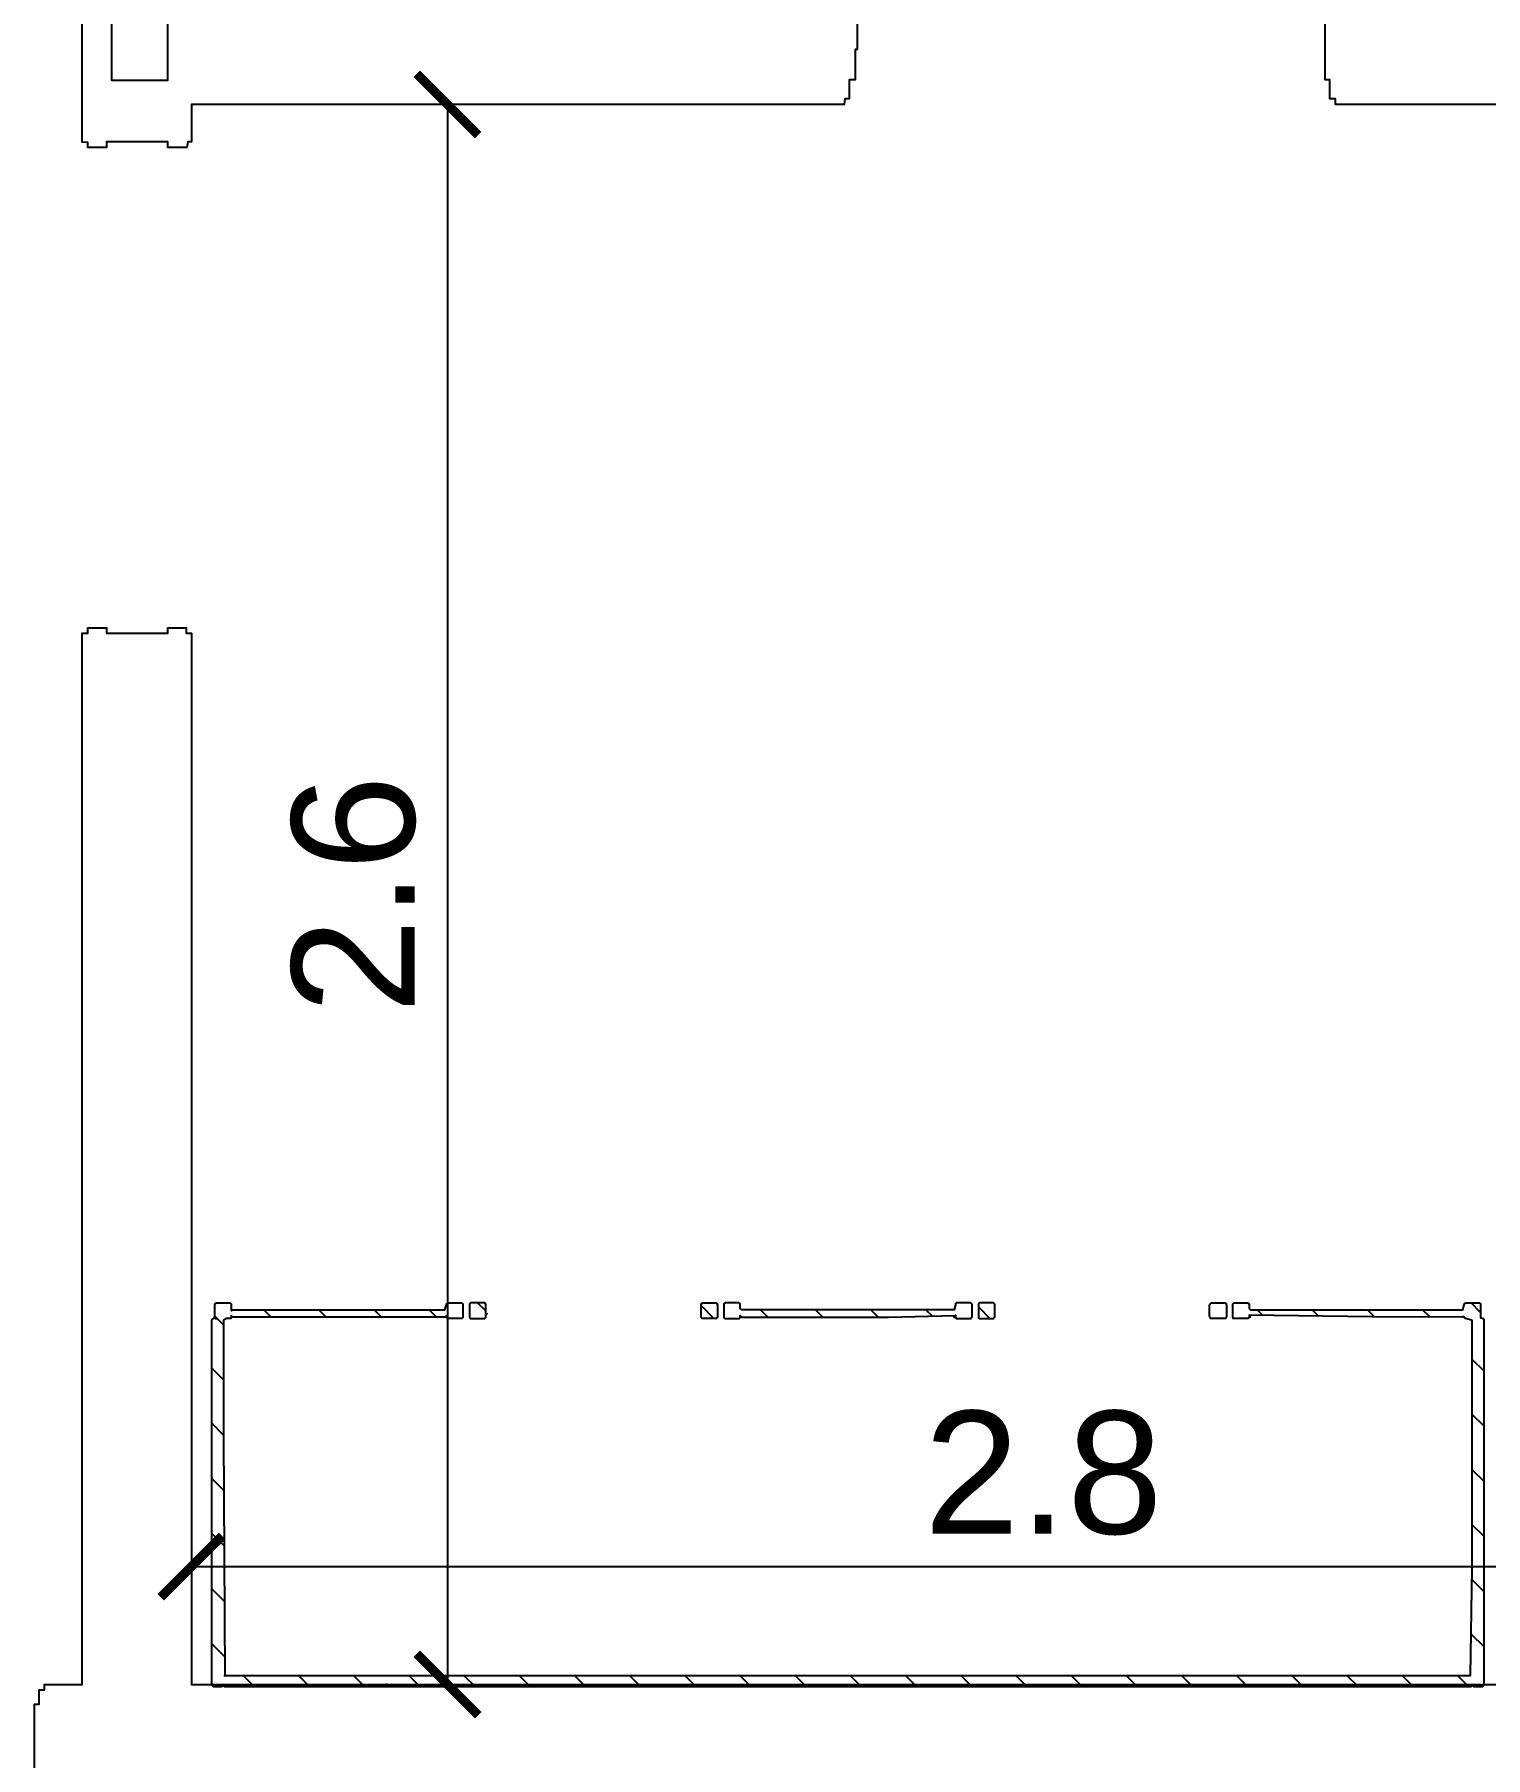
# Model space of a CAD drawing. Header units: metres. Extents: x -155 to -31, y -2 to 38.
# Drawn here: x -109.864 to -107.503, y 13.169 to 15.974 of the extents above; entities that cross this region are included whole.
import ezdxf

# ---------------------------------------------------------------- set-up
doc = ezdxf.new("R2010")
doc.units = ezdxf.units.M
doc.layers.add('DİMENSİONS', color=1, linetype='Continuous', true_color=0xff0000)
doc.layers.add('Layer 03$KAT1_MOBILYA', color=9, linetype='Continuous', true_color=0xc0c0c0)
doc.layers.add('Layer 03$KAT1_DUVAR', color=7, linetype='Continuous')
doc.styles.add('Default', font='arial.ttf')
doc.dimstyles.new('Default', dxfattribs={"dimscale": 2, "dimtxt": 0.1, "dimasz": 0.1, "dimexe": 0.05, "dimexo": 0.05, "dimgap": 0.025, "dimtad": 1, "dimtoh": 1, "dimzin": 1, "dimdsep": 46, "dimtxsty": 'Default', "dimcen": 0.05, "dimazin": 1, "dimtfac": 1, "dimtdec": 4, "dimtix": 1, "dimtofl": 0, "dimtmove": 1, "dimatfit": 3, "dimfxl": 0.1, "dimtolj": 1, "dimtzin": 1, "dimarcsym": 0})
pattern_1 = [(135, (-109.91591, 9.92203), (-0.0449013, -0.0449013), [])]

# ---------------------------------------------------------------- blocks, each defined once
blk = doc.blocks.new('_ArchTick')
at = {"color": 0, "linetype": 'ByBlock', "const_width": 0.15}
blk.add_lwpolyline([(-0.5, -0.5), (0.5, 0.5)], dxfattribs=at)
blk = doc.blocks.new('*D66')
at = {"layer": 'Defpoints', "color": 0}
for p in [(-109.609, 13.4797), (-106.8368, 13.4797), (-106.8368, 13.4797)]:
    blk.add_point(p, dxfattribs=at)
at = {"layer": 'DİMENSİONS', "color": 0, "lineweight": -2}
for p, q in [((-109.609, 13.5797), (-109.609, 13.5797)), ((-106.8368, 13.5797), (-106.8368, 13.5797)), ((-109.609, 13.4797), (-106.8368, 13.4797))]:
    blk.add_line(p, q, dxfattribs=at)
at = {"layer": 'DİMENSİONS', "color": 0, "lineweight": -2, "xscale": 0.1, "yscale": 0.1, "zscale": 0.1, "rotation": 180}
blk.add_blockref('_ArchTick', (-109.609, 13.4797), dxfattribs=at)
at = {"layer": 'DİMENSİONS', "color": 0, "lineweight": -2, "xscale": 0.1, "yscale": 0.1, "zscale": 0.1}
blk.add_blockref('_ArchTick', (-106.8368, 13.4797), dxfattribs=at)
at = {"layer": 'DİMENSİONS', "color": 0, "insert": (-108.2229, 13.6318), "char_height": 0.2, "attachment_point": 5, "style": 'Default'}
blk.add_mtext('\\A1;2.8', dxfattribs=at)
blk = doc.blocks.new('*D67')
at = {"layer": 'Defpoints', "color": 0}
for p in [(-109.1908, 15.86), (-109.1925, 13.2879), (-109.1908, 13.2879)]:
    blk.add_point(p, dxfattribs=at)
at = {"layer": 'DİMENSİONS', "color": 0, "lineweight": -2}
for p, q in [((-109.2908, 15.86), (-109.2925, 15.86)), ((-109.1925, 15.86), (-109.1925, 13.2879)), ((-109.2908, 13.2879), (-109.2925, 13.2879))]:
    blk.add_line(p, q, dxfattribs=at)
at = {"layer": 'DİMENSİONS', "color": 0, "lineweight": -2, "xscale": 0.1, "yscale": 0.1, "zscale": 0.1}
for p, rotation in [((-109.1925, 15.86), 90), ((-109.1925, 13.2879), 270)]:
    blk.add_blockref('_ArchTick', p, dxfattribs=dict(at, rotation=rotation))
at = {"layer": 'DİMENSİONS', "color": 0, "insert": (-109.3446, 14.574), "char_height": 0.2, "attachment_point": 5, "rotation": 90, "style": 'Default'}
blk.add_mtext('\\A1;2.6', dxfattribs=at)

msp = doc.modelspace()

# ---------------------------------------------------------------- hatches: boundary and pattern name
at = {"layer": 'Layer 03$KAT1_MOBILYA'}
h = msp.add_hatch(dxfattribs=at)
h.set_pattern_fill('ANSI31', scale=0.02, angle=90, style=0, pattern_type=2)
h.set_pattern_definition(pattern_1)
h.paths.add_polyline_path([(-109.5761, 13.8817), (-109.5756, 13.8822), (-109.5754, 13.8824), (-109.5748, 13.8829), (-109.5746, 13.8832), (-109.5744, 13.8834), (-109.5741, 13.8837), (-109.5739, 13.8839), (-109.5731, 13.8839), (-109.5726, 13.8844), (-109.5724, 13.8847), (-109.5694, 13.8839), (-109.568, 13.8839), (-109.5686, 13.8847), (-109.5699, 13.8844), (-109.5702, 13.8847), (-109.5702, 13.8854), (-109.5707, 13.8859), (-109.5709, 13.8861), (-109.5709, 13.9068), (-109.5704, 13.9073), (-109.5702, 13.9076), (-109.5702, 13.9083), (-109.5694, 13.9083), (-109.5689, 13.9088), (-109.5687, 13.9091), (-109.5458, 13.9091), (-109.5453, 13.9085), (-109.545, 13.9083), (-109.5445, 13.9078), (-109.5443, 13.9076), (-109.5443, 13.8965), (-109.5436, 13.8965), (-109.5436, 13.8972), (-109.543, 13.8977), (-109.5428, 13.898), (-109.1967, 13.898), (-109.1938, 13.9061), (-109.1938, 13.9076), (-109.1933, 13.9081), (-109.193, 13.9083), (-109.1923, 13.9083), (-109.1918, 13.9088), (-109.1916, 13.9091), (-109.1694, 13.9091), (-109.1689, 13.9085), (-109.1686, 13.9083), (-109.1679, 13.9083), (-109.1674, 13.9078), (-109.1672, 13.9076), (-109.1672, 13.8854), (-109.1677, 13.8849), (-109.1679, 13.8847), (-109.1684, 13.8841), (-109.1686, 13.8839), (-109.1923, 13.8839), (-109.1928, 13.8844), (-109.193, 13.8847), (-109.1935, 13.8852), (-109.1938, 13.8854), (-109.1938, 13.8869), (-109.1943, 13.8878), (-109.1945, 13.8876), (-109.1945, 13.8869), (-109.1953, 13.8869), (-109.1958, 13.8864), (-109.196, 13.8861), (-109.5421, 13.8861), (-109.5426, 13.8866), (-109.5427, 13.8868), (-109.5428, 13.8869), (-109.5436, 13.8869), (-109.5436, 13.8876), (-109.5441, 13.8881), (-109.5443, 13.8883), (-109.5436, 13.8873), (-109.5443, 13.8869), (-109.5443, 13.8854), (-109.5448, 13.8849), (-109.545, 13.8847), (-109.545, 13.8839), (-109.5532, 13.8839), (-109.5569, 13.8807), (-109.5569, 13.6919), (-109.5546, 13.3027), (-107.5277, 13.3027), (-107.5248, 13.477), (-107.5248, 13.8802), (-107.5351, 13.8839), (-107.5366, 13.8839), (-107.5371, 13.8844), (-107.5373, 13.8847), (-107.5373, 13.8854), (-107.5378, 13.8859), (-107.5381, 13.8861), (-107.5381, 13.8866), (-107.5386, 13.8871), (-107.5388, 13.8869), (-107.5393, 13.8864), (-107.5395, 13.8861), (-107.5403, 13.8861), (-107.5398, 13.8864), (-107.6469, 13.8861), (-107.8878, 13.8891), (-107.8878, 13.8861), (-107.8886, 13.8854), (-107.8886, 13.8847), (-107.8891, 13.8841), (-107.8893, 13.8839), (-107.9137, 13.8839), (-107.9137, 13.8847), (-107.9142, 13.8852), (-107.9145, 13.8854), (-107.9145, 13.9076), (-107.914, 13.9081), (-107.9137, 13.9083), (-107.9132, 13.9088), (-107.913, 13.9091), (-107.8901, 13.9091), (-107.8893, 13.9083), (-107.8886, 13.9083), (-107.8886, 13.9076), (-107.8878, 13.9068), (-107.8878, 13.9001), (-107.8856, 13.898), (-107.5403, 13.898), (-107.5381, 13.9061), (-107.5381, 13.9068), (-107.5376, 13.9073), (-107.5373, 13.9076), (-107.5373, 13.9083), (-107.5366, 13.9083), (-107.5359, 13.9091), (-107.5129, 13.9091), (-107.5124, 13.9085), (-107.5122, 13.9083), (-107.5114, 13.9083), (-107.5114, 13.8849), (-107.5092, 13.8847), (-107.5087, 13.8841), (-107.5085, 13.8839), (-107.5078, 13.8839), (-107.5063, 13.8824), (-107.5063, 13.2864), (-107.5085, 13.2842), (-107.5225, 13.2842), (-107.523, 13.2847), (-107.5233, 13.2849), (-107.5238, 13.2854), (-107.524, 13.2857), (-107.5245, 13.2862), (-107.5248, 13.2864), (-107.5248, 13.2869), (-107.5253, 13.2859), (-107.5255, 13.2857), (-107.5255, 13.2849), (-107.5262, 13.2849), (-107.5264, 13.2847), (-107.5265, 13.2847), (-107.5267, 13.2844), (-107.5269, 13.2843), (-107.527, 13.2842), (-109.5554, 13.2842), (-109.5554, 13.2849), (-109.5561, 13.2849), (-109.5566, 13.2854), (-109.5569, 13.2857), (-109.5569, 13.2864), (-109.5576, 13.2864), (-109.5576, 13.2857), (-109.5581, 13.2852), (-109.5583, 13.2849), (-109.5594, 13.2844), (-109.5598, 13.2842), (-109.5731, 13.2842), (-109.5736, 13.2847), (-109.5738, 13.2848), (-109.5739, 13.2849), (-109.5744, 13.2854), (-109.5746, 13.2857), (-109.5751, 13.2862), (-109.5754, 13.2864), (-109.5759, 13.2869), (-109.5761, 13.2871), (-109.5761, 13.2886)], flags=0)
h.paths.add_polyline_path([(-107.8864, 13.8866), (-107.8856, 13.8861), (-107.8861, 13.8861)], flags=0)
h = msp.add_hatch(dxfattribs=at)
h.set_pattern_fill('ANSI31', scale=0.02, angle=90, style=0, pattern_type=2)
h.set_pattern_definition(pattern_1)
h.paths.add_polyline_path([(-109.1568, 13.8866), (-109.1568, 13.8861), (-109.1566, 13.8859), (-109.1561, 13.8854), (-109.1561, 13.8852), (-109.1561, 13.8847), (-109.1558, 13.8844), (-109.1553, 13.8839), (-109.1551, 13.8839), (-109.1546, 13.8839), (-109.1544, 13.8839), (-109.1538, 13.8839), (-109.1391, 13.8839), (-109.1324, 13.8839), (-109.1322, 13.8839), (-109.1317, 13.8839), (-109.1314, 13.8841), (-109.1309, 13.8847), (-109.1307, 13.8849), (-109.1302, 13.8854), (-109.1302, 13.8856), (-109.1302, 13.8861), (-109.1302, 13.8864), (-109.1302, 13.8869), (-109.1302, 13.9001), (-109.1302, 13.9061), (-109.1302, 13.9063), (-109.1302, 13.9068), (-109.1302, 13.9071), (-109.1302, 13.9076), (-109.1304, 13.9078), (-109.1309, 13.9083), (-109.1312, 13.9083), (-109.1317, 13.9083), (-109.1317, 13.9085), (-109.1317, 13.9091), (-109.1319, 13.9091), (-109.1324, 13.9091), (-109.1471, 13.9091), (-109.1538, 13.9091), (-109.1541, 13.9091), (-109.1546, 13.9091), (-109.1548, 13.9088), (-109.1553, 13.9083), (-109.1556, 13.9083), (-109.1561, 13.9083), (-109.1561, 13.9081), (-109.1561, 13.9076), (-109.1563, 13.9073), (-109.1568, 13.9068), (-109.1568, 13.9066), (-109.1568, 13.9061), (-109.1568, 13.8929), (-109.1568, 13.8869)], flags=0)
h = msp.add_hatch(dxfattribs=at)
h.set_pattern_fill('ANSI31', scale=0.02, angle=90, style=0, pattern_type=2)
h.set_pattern_definition(pattern_1)
h.paths.add_polyline_path([(-109.1287, 13.8924), (-109.1286, 13.8906), (-109.1292, 13.8901)], flags=0)
h = msp.add_hatch(dxfattribs=at)
h.set_pattern_fill('ANSI31', scale=0.02, angle=90, style=0, pattern_type=2)
h.set_pattern_definition(pattern_1)
h.paths.add_polyline_path([(-108.7797, 13.8932), (-108.7797, 13.8932), (-108.7797, 13.9061), (-108.7797, 13.9066), (-108.7797, 13.9068), (-108.7797, 13.9073), (-108.7797, 13.9076), (-108.7792, 13.9081), (-108.7789, 13.9083), (-108.7784, 13.9083), (-108.7782, 13.9083), (-108.7782, 13.9088), (-108.7782, 13.9091), (-108.7777, 13.9091), (-108.7774, 13.9091), (-108.7705, 13.9091), (-108.7553, 13.9091), (-108.7548, 13.9085), (-108.7545, 13.9083), (-108.754, 13.9083), (-108.7538, 13.9083), (-108.7538, 13.9078), (-108.7538, 13.9076), (-108.7533, 13.9071), (-108.753, 13.9068), (-108.753, 13.9063), (-108.753, 13.9061), (-108.753, 13.9001), (-108.753, 13.8869), (-108.753, 13.8864), (-108.753, 13.8861), (-108.7536, 13.8856), (-108.7538, 13.8854), (-108.7538, 13.8849), (-108.7538, 13.8847), (-108.7543, 13.8841), (-108.7545, 13.8839), (-108.755, 13.8839), (-108.7553, 13.8839), (-108.7622, 13.8839), (-108.7774, 13.8839), (-108.778, 13.8839), (-108.7782, 13.8839), (-108.7787, 13.8844), (-108.7789, 13.8847), (-108.7794, 13.8852), (-108.7797, 13.8854), (-108.7797, 13.8859), (-108.7797, 13.8861), (-108.7797, 13.8866), (-108.7797, 13.8869), (-108.7797, 13.8924), (-108.7798, 13.8923)], flags=0)
h = msp.add_hatch(dxfattribs=at)
h.set_pattern_fill('ANSI31', scale=0.02, angle=90, style=0, pattern_type=2)
h.set_pattern_definition(pattern_1)
h.paths.add_polyline_path([(-108.7427, 13.8859), (-108.7427, 13.8854), (-108.7425, 13.8852), (-108.742, 13.8847), (-108.7417, 13.8844), (-108.7412, 13.8839), (-108.741, 13.8839), (-108.7405, 13.8839), (-108.7253, 13.8839), (-108.7183, 13.8839), (-108.7181, 13.8839), (-108.7175, 13.8839), (-108.7173, 13.8841), (-108.7168, 13.8847), (-108.7166, 13.8849), (-108.7161, 13.8854), (-108.7161, 13.8856), (-108.7161, 13.8861), (-108.7161, 13.8864), (-108.7161, 13.8867), (-108.7161, 13.8869), (-108.7161, 13.8883), (-108.7158, 13.8881), (-108.7153, 13.8876), (-108.7153, 13.8874), (-108.7153, 13.8869), (-108.7151, 13.8869), (-108.7146, 13.8869), (-108.7144, 13.8866), (-108.7139, 13.8861), (-108.7136, 13.8861), (-108.7131, 13.8861), (-108.4749, 13.8861), (-108.3663, 13.8883), (-108.3661, 13.8886), (-108.3656, 13.8891), (-108.3656, 13.8869), (-108.3656, 13.8866), (-108.3663, 13.8869), (-108.3663, 13.8871), (-108.3663, 13.8876), (-108.3663, 13.8878), (-108.3668, 13.8869), (-108.3673, 13.8866), (-108.3681, 13.8862), (-108.3685, 13.8861), (-108.3683, 13.8861), (-108.3678, 13.8861), (-108.3656, 13.8861), (-108.3656, 13.8859), (-108.3656, 13.8854), (-108.3653, 13.8852), (-108.3648, 13.8847), (-108.3648, 13.8844), (-108.3648, 13.8839), (-108.3646, 13.8839), (-108.3641, 13.8839), (-108.3638, 13.8839), (-108.3633, 13.8839), (-108.3486, 13.8839), (-108.3419, 13.8839), (-108.3417, 13.8839), (-108.3412, 13.8839), (-108.3409, 13.8839), (-108.3404, 13.8839), (-108.3402, 13.8841), (-108.3397, 13.8847), (-108.3397, 13.8849), (-108.3397, 13.8854), (-108.3394, 13.8856), (-108.3389, 13.8861), (-108.3389, 13.8864), (-108.3389, 13.8869), (-108.3389, 13.9001), (-108.3389, 13.9061), (-108.3389, 13.9063), (-108.3389, 13.9068), (-108.3392, 13.9071), (-108.3397, 13.9076), (-108.3397, 13.9078), (-108.3397, 13.9083), (-108.3399, 13.9083), (-108.3404, 13.9083), (-108.3406, 13.9085), (-108.3412, 13.9091), (-108.3414, 13.9091), (-108.3419, 13.9091), (-108.3566, 13.9091), (-108.3633, 13.9091), (-108.3636, 13.9091), (-108.3641, 13.9091), (-108.3643, 13.9088), (-108.3648, 13.9083), (-108.365, 13.9081), (-108.3656, 13.9076), (-108.3656, 13.9073), (-108.3656, 13.9068), (-108.3656, 13.9066), (-108.3656, 13.9061), (-108.368, 13.898), (-108.3685, 13.898), (-108.6067, 13.898), (-108.7131, 13.898), (-108.7161, 13.9001), (-108.7161, 13.9061), (-108.7161, 13.9063), (-108.7161, 13.9068), (-108.7161, 13.9071), (-108.7161, 13.9076), (-108.7163, 13.9078), (-108.7168, 13.9083), (-108.717, 13.9083), (-108.7175, 13.9083), (-108.7178, 13.9085), (-108.7183, 13.9091), (-108.7335, 13.9091), (-108.7405, 13.9091), (-108.7407, 13.9088), (-108.7412, 13.9083), (-108.7414, 13.9083), (-108.742, 13.9083), (-108.7422, 13.9081), (-108.7427, 13.9076), (-108.7427, 13.9073), (-108.7427, 13.9068), (-108.7427, 13.9066), (-108.7427, 13.9061), (-108.7427, 13.8929), (-108.7427, 13.8869), (-108.7427, 13.8866), (-108.7427, 13.8861)], flags=0)
h = msp.add_hatch(dxfattribs=at)
h.set_pattern_fill('ANSI31', scale=0.02, angle=90, style=0, pattern_type=2)
h.set_pattern_definition(pattern_1)
h.paths.add_polyline_path([(-108.3286, 13.8859), (-108.3286, 13.8854), (-108.3283, 13.8852), (-108.3278, 13.8847), (-108.3276, 13.8844), (-108.3271, 13.8839), (-108.3269, 13.8839), (-108.3264, 13.8839), (-108.3111, 13.8839), (-108.3042, 13.8839), (-108.3039, 13.8839), (-108.3034, 13.8839), (-108.3032, 13.8841), (-108.3027, 13.8847), (-108.3027, 13.8849), (-108.3027, 13.8854), (-108.3025, 13.8856), (-108.302, 13.8861), (-108.302, 13.8864), (-108.302, 13.8869), (-108.302, 13.9001), (-108.302, 13.9061), (-108.302, 13.9063), (-108.302, 13.9068), (-108.3022, 13.9071), (-108.3027, 13.9076), (-108.3027, 13.9078), (-108.3027, 13.9083), (-108.3029, 13.9083), (-108.3034, 13.9083), (-108.3037, 13.9085), (-108.3042, 13.9091), (-108.3194, 13.9091), (-108.3264, 13.9091), (-108.3266, 13.9091), (-108.3271, 13.9091), (-108.3271, 13.9088), (-108.3271, 13.9083), (-108.3273, 13.9083), (-108.3278, 13.9083), (-108.3281, 13.9081), (-108.3286, 13.9076), (-108.3286, 13.9073), (-108.3286, 13.9068), (-108.3286, 13.9066), (-108.3286, 13.9061), (-108.3286, 13.8929), (-108.3286, 13.8869), (-108.3286, 13.8866), (-108.3286, 13.8861)], flags=0)
h = msp.add_hatch(dxfattribs=at)
h.set_pattern_fill('ANSI31', scale=0.02, angle=90, style=0, pattern_type=2)
h.set_pattern_definition(pattern_1)
h.paths.add_polyline_path([(-107.95, 13.9091), (-107.9495, 13.9091), (-107.9492, 13.9091), (-107.9425, 13.9091), (-107.9278, 13.9091), (-107.9273, 13.9091), (-107.927, 13.9091), (-107.9265, 13.9085), (-107.9263, 13.9083), (-107.9258, 13.9083), (-107.9256, 13.9083), (-107.9256, 13.9078), (-107.9256, 13.9076), (-107.9256, 13.9071), (-107.9256, 13.9068), (-107.9251, 13.9063), (-107.9248, 13.9061), (-107.9248, 13.9001), (-107.9248, 13.8869), (-107.9253, 13.8864), (-107.9256, 13.8861), (-107.9256, 13.8856), (-107.9256, 13.8854), (-107.9256, 13.8849), (-107.9256, 13.8847), (-107.9261, 13.8841), (-107.9263, 13.8839), (-107.9268, 13.8839), (-107.927, 13.8839), (-107.9275, 13.8839), (-107.9278, 13.8839), (-107.9345, 13.8839), (-107.9492, 13.8839), (-107.9497, 13.8839), (-107.95, 13.8839), (-107.9505, 13.8839), (-107.9507, 13.8839), (-107.9507, 13.8844), (-107.9507, 13.8847), (-107.9512, 13.8852), (-107.9514, 13.8854), (-107.9514, 13.8859), (-107.9514, 13.8861), (-107.9519, 13.8866), (-107.9522, 13.8869), (-107.9522, 13.8929), (-107.9522, 13.9061), (-107.9517, 13.9066), (-107.9514, 13.9068), (-107.9514, 13.9073), (-107.9514, 13.9076), (-107.9509, 13.9081), (-107.9507, 13.9083), (-107.9502, 13.9088)], flags=0)
h = msp.add_hatch(dxfattribs=at)
h.set_pattern_fill('ANSI31', scale=0.02, angle=90, style=0, pattern_type=2)
h.set_pattern_definition(pattern_1)
h.paths.add_polyline_path([(-107.8869, 13.8869), (-107.8864, 13.8869), (-107.8876, 13.8874), (-107.8871, 13.8869)], flags=0)
h = msp.add_hatch(dxfattribs=at)
h.set_pattern_fill('ANSI31', scale=0.02, angle=90, style=0, pattern_type=2)
h.set_pattern_definition(pattern_1)
h.paths.add_polyline_path([(-109.5556, 13.3017), (-109.5551, 13.3022), (-109.5554, 13.3019)], flags=0)

# ---------------------------------------------------------------- linework, layer by layer
at = {"layer": 'Layer 03$KAT1_DUVAR'}
for points in [[(-108.5256, 16.7429), (-108.5256, 15.9495), (-108.529, 15.9495), (-108.529, 15.8999), (-108.5388, 15.8999), (-108.5388, 15.8692), (-108.546, 15.8692), (-108.5469, 15.86), (-109.609, 15.86), (-109.609, 15.7993), (-109.6148, 15.7993), (-109.6164, 15.7901), (-109.6475, 15.7901), (-109.6475, 15.7993), (-109.6708, 15.7993), (-109.7475, 15.7991), (-109.7475, 15.7901), (-109.7774, 15.7901), (-109.7774, 15.7981), (-109.7868, 15.7988), (-109.7868, 17.9599)], [(-106.8368, 15.86), (-107.7474, 15.86), (-107.7474, 15.8692), (-107.7568, 15.8692), (-107.7568, 15.8999), (-107.7641, 15.8999), (-107.7641, 15.9999)], [(-109.8645, 13.0499), (-109.8645, 13.2558), (-109.857, 13.2558), (-109.857, 13.2794), (-109.848, 13.2794), (-109.848, 13.2879), (-109.7868, 13.2879), (-109.7868, 14.9993), (-109.7774, 14.9994), (-109.7774, 15.0081), (-109.7475, 15.0081), (-109.7475, 14.9994), (-109.6475, 14.9994), (-109.6475, 15.0081), (-109.6176, 15.0081), (-109.6176, 14.9993), (-109.609, 14.9993), (-109.609, 13.2879), (-106.8368, 13.2879)]]:
    msp.add_lwpolyline(points, dxfattribs=at)
msp.add_lwpolyline([(-109.7389, 15.9994), (-109.7389, 15.8994), (-109.6475, 15.8994), (-109.6475, 15.9994)], close=True, dxfattribs=at)
at = {"layer": 'Layer 03$KAT1_MOBILYA'}
for points in [[(-109.5761, 13.8817), (-109.5756, 13.8822), (-109.5754, 13.8824), (-109.5748, 13.8829), (-109.5746, 13.8832), (-109.5744, 13.8834), (-109.5741, 13.8837), (-109.5739, 13.8839), (-109.5731, 13.8839), (-109.5726, 13.8844), (-109.5724, 13.8847), (-109.5694, 13.8839), (-109.568, 13.8839), (-109.5686, 13.8847), (-109.5699, 13.8844), (-109.5702, 13.8847), (-109.5702, 13.8854), (-109.5707, 13.8859), (-109.5709, 13.8861), (-109.5709, 13.9068), (-109.5704, 13.9073), (-109.5702, 13.9076), (-109.5702, 13.9083), (-109.5694, 13.9083), (-109.5689, 13.9088), (-109.5687, 13.9091), (-109.5458, 13.9091), (-109.5453, 13.9085), (-109.545, 13.9083), (-109.5445, 13.9078), (-109.5443, 13.9076), (-109.5443, 13.8965), (-109.5436, 13.8965), (-109.5436, 13.8972), (-109.543, 13.8977), (-109.5428, 13.898), (-109.1967, 13.898), (-109.1938, 13.9061), (-109.1938, 13.9076), (-109.1933, 13.9081), (-109.193, 13.9083), (-109.1923, 13.9083), (-109.1918, 13.9088), (-109.1916, 13.9091), (-109.1694, 13.9091), (-109.1689, 13.9085), (-109.1686, 13.9083), (-109.1679, 13.9083), (-109.1674, 13.9078), (-109.1672, 13.9076), (-109.1672, 13.8854), (-109.1677, 13.8849), (-109.1679, 13.8847), (-109.1684, 13.8841), (-109.1686, 13.8839), (-109.1923, 13.8839), (-109.1928, 13.8844), (-109.193, 13.8847), (-109.1935, 13.8852), (-109.1938, 13.8854), (-109.1938, 13.8869), (-109.1943, 13.8878), (-109.1945, 13.8876), (-109.1945, 13.8869), (-109.1953, 13.8869), (-109.1958, 13.8864), (-109.196, 13.8861), (-109.5421, 13.8861), (-109.5426, 13.8866), (-109.5427, 13.8868), (-109.5428, 13.8869), (-109.5436, 13.8869), (-109.5436, 13.8876), (-109.5441, 13.8881), (-109.5443, 13.8883), (-109.5436, 13.8873), (-109.5443, 13.8869), (-109.5443, 13.8854), (-109.5448, 13.8849), (-109.545, 13.8847), (-109.545, 13.8839), (-109.5532, 13.8839), (-109.5569, 13.8807), (-109.5569, 13.6919), (-109.5546, 13.3027), (-107.5277, 13.3027), (-107.5248, 13.477), (-107.5248, 13.8802), (-107.5351, 13.8839), (-107.5366, 13.8839), (-107.5371, 13.8844), (-107.5373, 13.8847), (-107.5373, 13.8854), (-107.5378, 13.8859), (-107.5381, 13.8861), (-107.5381, 13.8866), (-107.5386, 13.8871), (-107.5388, 13.8869), (-107.5393, 13.8864), (-107.5395, 13.8861), (-107.5403, 13.8861), (-107.5398, 13.8864), (-107.6469, 13.8861), (-107.8878, 13.8891), (-107.8878, 13.8861), (-107.8886, 13.8854), (-107.8886, 13.8847), (-107.8891, 13.8841), (-107.8893, 13.8839), (-107.9137, 13.8839), (-107.9137, 13.8847), (-107.9142, 13.8852), (-107.9145, 13.8854), (-107.9145, 13.9076), (-107.914, 13.9081), (-107.9137, 13.9083), (-107.9132, 13.9088), (-107.913, 13.9091), (-107.8901, 13.9091), (-107.8893, 13.9083), (-107.8886, 13.9083), (-107.8886, 13.9076), (-107.8878, 13.9068), (-107.8878, 13.9001), (-107.8856, 13.898), (-107.5403, 13.898), (-107.5381, 13.9061), (-107.5381, 13.9068), (-107.5376, 13.9073), (-107.5373, 13.9076), (-107.5373, 13.9083), (-107.5366, 13.9083), (-107.5359, 13.9091), (-107.5129, 13.9091), (-107.5124, 13.9085), (-107.5122, 13.9083), (-107.5114, 13.9083), (-107.5114, 13.8849), (-107.5092, 13.8847), (-107.5087, 13.8841), (-107.5085, 13.8839), (-107.5078, 13.8839), (-107.5063, 13.8824), (-107.5063, 13.2864), (-107.5085, 13.2842), (-107.5225, 13.2842), (-107.523, 13.2847), (-107.5233, 13.2849), (-107.5238, 13.2854), (-107.524, 13.2857), (-107.5245, 13.2862), (-107.5248, 13.2864), (-107.5248, 13.2869), (-107.5253, 13.2859), (-107.5255, 13.2857), (-107.5255, 13.2849), (-107.5262, 13.2849), (-107.5264, 13.2847), (-107.5265, 13.2847), (-107.5267, 13.2844), (-107.5269, 13.2843), (-107.527, 13.2842), (-109.5554, 13.2842), (-109.5554, 13.2849), (-109.5561, 13.2849), (-109.5566, 13.2854), (-109.5569, 13.2857), (-109.5569, 13.2864), (-109.5576, 13.2864), (-109.5576, 13.2857), (-109.5581, 13.2852), (-109.5583, 13.2849), (-109.5594, 13.2844), (-109.5598, 13.2842), (-109.5731, 13.2842), (-109.5736, 13.2847), (-109.5738, 13.2848), (-109.5739, 13.2849), (-109.5744, 13.2854), (-109.5746, 13.2857), (-109.5751, 13.2862), (-109.5754, 13.2864), (-109.5759, 13.2869), (-109.5761, 13.2871), (-109.5761, 13.2886)], [(-109.1568, 13.8866), (-109.1568, 13.8861), (-109.1566, 13.8859), (-109.1561, 13.8854), (-109.1561, 13.8852), (-109.1561, 13.8847), (-109.1558, 13.8844), (-109.1553, 13.8839), (-109.1551, 13.8839), (-109.1546, 13.8839), (-109.1544, 13.8839), (-109.1538, 13.8839), (-109.1391, 13.8839), (-109.1324, 13.8839), (-109.1322, 13.8839), (-109.1317, 13.8839), (-109.1314, 13.8841), (-109.1309, 13.8847), (-109.1307, 13.8849), (-109.1302, 13.8854), (-109.1302, 13.8856), (-109.1302, 13.8861), (-109.1302, 13.8864), (-109.1302, 13.8869), (-109.1302, 13.9001), (-109.1302, 13.9061), (-109.1302, 13.9063), (-109.1302, 13.9068), (-109.1302, 13.9071), (-109.1302, 13.9076), (-109.1304, 13.9078), (-109.1309, 13.9083), (-109.1312, 13.9083), (-109.1317, 13.9083), (-109.1317, 13.9085), (-109.1317, 13.9091), (-109.1319, 13.9091), (-109.1324, 13.9091), (-109.1471, 13.9091), (-109.1538, 13.9091), (-109.1541, 13.9091), (-109.1546, 13.9091), (-109.1548, 13.9088), (-109.1553, 13.9083), (-109.1556, 13.9083), (-109.1561, 13.9083), (-109.1561, 13.9081), (-109.1561, 13.9076), (-109.1563, 13.9073), (-109.1568, 13.9068), (-109.1568, 13.9066), (-109.1568, 13.9061), (-109.1568, 13.8929), (-109.1568, 13.8869)], [(-109.1287, 13.8924), (-109.1286, 13.8906), (-109.1292, 13.8901)], [(-108.7797, 13.8932), (-108.7797, 13.8932), (-108.7797, 13.9061), (-108.7797, 13.9066), (-108.7797, 13.9068), (-108.7797, 13.9073), (-108.7797, 13.9076), (-108.7792, 13.9081), (-108.7789, 13.9083), (-108.7784, 13.9083), (-108.7782, 13.9083), (-108.7782, 13.9088), (-108.7782, 13.9091), (-108.7777, 13.9091), (-108.7774, 13.9091), (-108.7705, 13.9091), (-108.7553, 13.9091), (-108.7548, 13.9085), (-108.7545, 13.9083), (-108.754, 13.9083), (-108.7538, 13.9083), (-108.7538, 13.9078), (-108.7538, 13.9076), (-108.7533, 13.9071), (-108.753, 13.9068), (-108.753, 13.9063), (-108.753, 13.9061), (-108.753, 13.9001), (-108.753, 13.8869), (-108.753, 13.8864), (-108.753, 13.8861), (-108.7536, 13.8856), (-108.7538, 13.8854), (-108.7538, 13.8849), (-108.7538, 13.8847), (-108.7543, 13.8841), (-108.7545, 13.8839), (-108.755, 13.8839), (-108.7553, 13.8839), (-108.7622, 13.8839), (-108.7774, 13.8839), (-108.778, 13.8839), (-108.7782, 13.8839), (-108.7787, 13.8844), (-108.7789, 13.8847), (-108.7794, 13.8852), (-108.7797, 13.8854), (-108.7797, 13.8859), (-108.7797, 13.8861), (-108.7797, 13.8866), (-108.7797, 13.8869), (-108.7797, 13.8924), (-108.7798, 13.8923)], [(-108.7427, 13.8859), (-108.7427, 13.8854), (-108.7425, 13.8852), (-108.742, 13.8847), (-108.7417, 13.8844), (-108.7412, 13.8839), (-108.741, 13.8839), (-108.7405, 13.8839), (-108.7253, 13.8839), (-108.7183, 13.8839), (-108.7181, 13.8839), (-108.7175, 13.8839), (-108.7173, 13.8841), (-108.7168, 13.8847), (-108.7166, 13.8849), (-108.7161, 13.8854), (-108.7161, 13.8856), (-108.7161, 13.8861), (-108.7161, 13.8864), (-108.7161, 13.8867), (-108.7161, 13.8869), (-108.7161, 13.8883), (-108.7158, 13.8881), (-108.7153, 13.8876), (-108.7153, 13.8874), (-108.7153, 13.8869), (-108.7151, 13.8869), (-108.7146, 13.8869), (-108.7144, 13.8866), (-108.7139, 13.8861), (-108.7136, 13.8861), (-108.7131, 13.8861), (-108.4749, 13.8861), (-108.3663, 13.8883), (-108.3661, 13.8886), (-108.3656, 13.8891), (-108.3656, 13.8869), (-108.3656, 13.8866), (-108.3663, 13.8869), (-108.3663, 13.8871), (-108.3663, 13.8876), (-108.3663, 13.8878), (-108.3668, 13.8869), (-108.3673, 13.8866), (-108.3681, 13.8862), (-108.3685, 13.8861), (-108.3683, 13.8861), (-108.3678, 13.8861), (-108.3656, 13.8861), (-108.3656, 13.8859), (-108.3656, 13.8854), (-108.3653, 13.8852), (-108.3648, 13.8847), (-108.3648, 13.8844), (-108.3648, 13.8839), (-108.3646, 13.8839), (-108.3641, 13.8839), (-108.3638, 13.8839), (-108.3633, 13.8839), (-108.3486, 13.8839), (-108.3419, 13.8839), (-108.3417, 13.8839), (-108.3412, 13.8839), (-108.3409, 13.8839), (-108.3404, 13.8839), (-108.3402, 13.8841), (-108.3397, 13.8847), (-108.3397, 13.8849), (-108.3397, 13.8854), (-108.3394, 13.8856), (-108.3389, 13.8861), (-108.3389, 13.8864), (-108.3389, 13.8869), (-108.3389, 13.9001), (-108.3389, 13.9061), (-108.3389, 13.9063), (-108.3389, 13.9068), (-108.3392, 13.9071), (-108.3397, 13.9076), (-108.3397, 13.9078), (-108.3397, 13.9083), (-108.3399, 13.9083), (-108.3404, 13.9083), (-108.3406, 13.9085), (-108.3412, 13.9091), (-108.3414, 13.9091), (-108.3419, 13.9091), (-108.3566, 13.9091), (-108.3633, 13.9091), (-108.3636, 13.9091), (-108.3641, 13.9091), (-108.3643, 13.9088), (-108.3648, 13.9083), (-108.365, 13.9081), (-108.3656, 13.9076), (-108.3656, 13.9073), (-108.3656, 13.9068), (-108.3656, 13.9066), (-108.3656, 13.9061), (-108.368, 13.898), (-108.3685, 13.898), (-108.6067, 13.898), (-108.7131, 13.898), (-108.7161, 13.9001), (-108.7161, 13.9061), (-108.7161, 13.9063), (-108.7161, 13.9068), (-108.7161, 13.9071), (-108.7161, 13.9076), (-108.7163, 13.9078), (-108.7168, 13.9083), (-108.717, 13.9083), (-108.7175, 13.9083), (-108.7178, 13.9085), (-108.7183, 13.9091), (-108.7335, 13.9091), (-108.7405, 13.9091), (-108.7407, 13.9088), (-108.7412, 13.9083), (-108.7414, 13.9083), (-108.742, 13.9083), (-108.7422, 13.9081), (-108.7427, 13.9076), (-108.7427, 13.9073), (-108.7427, 13.9068), (-108.7427, 13.9066), (-108.7427, 13.9061), (-108.7427, 13.8929), (-108.7427, 13.8869), (-108.7427, 13.8866), (-108.7427, 13.8861)], [(-108.3286, 13.8859), (-108.3286, 13.8854), (-108.3283, 13.8852), (-108.3278, 13.8847), (-108.3276, 13.8844), (-108.3271, 13.8839), (-108.3269, 13.8839), (-108.3264, 13.8839), (-108.3111, 13.8839), (-108.3042, 13.8839), (-108.3039, 13.8839), (-108.3034, 13.8839), (-108.3032, 13.8841), (-108.3027, 13.8847), (-108.3027, 13.8849), (-108.3027, 13.8854), (-108.3025, 13.8856), (-108.302, 13.8861), (-108.302, 13.8864), (-108.302, 13.8869), (-108.302, 13.9001), (-108.302, 13.9061), (-108.302, 13.9063), (-108.302, 13.9068), (-108.3022, 13.9071), (-108.3027, 13.9076), (-108.3027, 13.9078), (-108.3027, 13.9083), (-108.3029, 13.9083), (-108.3034, 13.9083), (-108.3037, 13.9085), (-108.3042, 13.9091), (-108.3194, 13.9091), (-108.3264, 13.9091), (-108.3266, 13.9091), (-108.3271, 13.9091), (-108.3271, 13.9088), (-108.3271, 13.9083), (-108.3273, 13.9083), (-108.3278, 13.9083), (-108.3281, 13.9081), (-108.3286, 13.9076), (-108.3286, 13.9073), (-108.3286, 13.9068), (-108.3286, 13.9066), (-108.3286, 13.9061), (-108.3286, 13.8929), (-108.3286, 13.8869), (-108.3286, 13.8866), (-108.3286, 13.8861)], [(-107.95, 13.9091), (-107.9495, 13.9091), (-107.9492, 13.9091), (-107.9425, 13.9091), (-107.9278, 13.9091), (-107.9273, 13.9091), (-107.927, 13.9091), (-107.9265, 13.9085), (-107.9263, 13.9083), (-107.9258, 13.9083), (-107.9256, 13.9083), (-107.9256, 13.9078), (-107.9256, 13.9076), (-107.9256, 13.9071), (-107.9256, 13.9068), (-107.9251, 13.9063), (-107.9248, 13.9061), (-107.9248, 13.9001), (-107.9248, 13.8869), (-107.9253, 13.8864), (-107.9256, 13.8861), (-107.9256, 13.8856), (-107.9256, 13.8854), (-107.9256, 13.8849), (-107.9256, 13.8847), (-107.9261, 13.8841), (-107.9263, 13.8839), (-107.9268, 13.8839), (-107.927, 13.8839), (-107.9275, 13.8839), (-107.9278, 13.8839), (-107.9345, 13.8839), (-107.9492, 13.8839), (-107.9497, 13.8839), (-107.95, 13.8839), (-107.9505, 13.8839), (-107.9507, 13.8839), (-107.9507, 13.8844), (-107.9507, 13.8847), (-107.9512, 13.8852), (-107.9514, 13.8854), (-107.9514, 13.8859), (-107.9514, 13.8861), (-107.9519, 13.8866), (-107.9522, 13.8869), (-107.9522, 13.8929), (-107.9522, 13.9061), (-107.9517, 13.9066), (-107.9514, 13.9068), (-107.9514, 13.9073), (-107.9514, 13.9076), (-107.9509, 13.9081), (-107.9507, 13.9083), (-107.9502, 13.9088)], [(-107.8869, 13.8869), (-107.8864, 13.8869), (-107.8876, 13.8874), (-107.8871, 13.8869)], [(-107.8864, 13.8866), (-107.8856, 13.8861), (-107.8861, 13.8861)], [(-109.5556, 13.3017), (-109.5551, 13.3022), (-109.5554, 13.3019)]]:
    msp.add_lwpolyline(points, close=True, dxfattribs=at)

# ---------------------------------------------------------------- dimensions: what is measured, and where the dimension line sits
at = {"layer": 'DİMENSİONS'}
dim = msp.add_linear_dim(base=(-109.1925, 13.2879, 0.5549), p1=(-109.1908, 15.86, 0.5549), p2=(-109.1908, 13.2879, 0.5549), angle=270, text='2.6', dimstyle='Default', override={"dimscale": 2, "dimasz": 0.05, "dimtih": 0, "dimtoh": 0, "dimdec": 1, "dimlfac": 1, "dimblk": 'ArchTick', "dimsah": 0}, dxfattribs=at)
dim.commit()
dim.dimension.update_dxf_attribs({"geometry": '*D67', "text_midpoint": (-109.3446, 14.574, 0.5549)})
dim = msp.add_linear_dim(base=(-106.8368, 13.4797, 0.5549), p1=(-109.609, 13.4797, 0.5549), p2=(-106.8368, 13.4797, 0.5549), text='2.8', dimstyle='Default', override={"dimscale": 2, "dimasz": 0.05, "dimtih": 0, "dimtoh": 0, "dimdec": 1, "dimlfac": 1, "dimblk": 'ArchTick', "dimsah": 0}, dxfattribs=at)
dim.commit()
dim.dimension.update_dxf_attribs({"geometry": '*D66', "text_midpoint": (-108.2229, 13.6318, 0.5549)})

doc.saveas('drawing.dxf')
